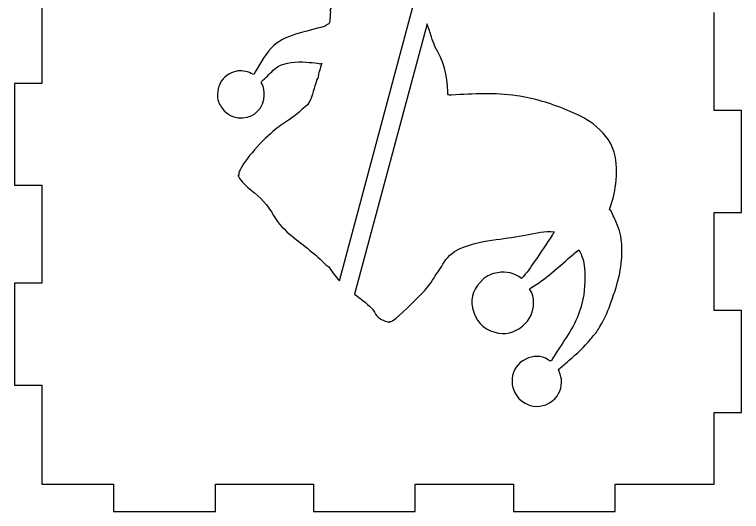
# Model space of a CAD drawing. Extents: x 33 to 452, y -592 to -16.
# Drawn here: x 33.6 to 113.6, y -118.5 to -63.9 of the extents above; entities that cross this region are included whole.
import ezdxf

# ---------------------------------------------------------------- set-up
doc = ezdxf.new("R2010")
doc.units = 0
doc.layers.add('LAYER_1', color=7, linetype='CONTINUOUS')

msp = doc.modelspace()

# ---------------------------------------------------------------- linework, layer by layer
at = {"layer": 'LAYER_1'}
msp.add_lwpolyline([(36.582, -60.64), (36.582, -71.44), (33.582, -71.44), (33.582, -82.639), (36.582, -82.639), (36.582, -93.44), (33.582, -93.44), (33.582, -104.64), (36.582, -104.64), (36.582, -115.54), (44.481, -115.539), (44.481, -118.539), (55.681, -118.539), (55.681, -115.539), (66.482, -115.539), (66.482, -118.54), (77.682, -118.54), (77.682, -115.54), (88.481, -115.54), (88.481, -118.54), (99.681, -118.54), (99.681, -115.54), (110.582, -115.54), (110.582, -107.64), (113.582, -107.64), (113.582, -96.44), (110.582, -96.44), (110.582, -85.64), (113.582, -85.64), (113.582, -74.44), (110.582, -74.44), (110.582, -63.64)], dxfattribs=at)
for points, knots in [([(69.333, -93.183), (68.922, -92.742), (68.555, -92.255), (68.243, -91.729), (68.141, -91.562), (67.974, -91.514), (67.852, -91.393), (66.714, -90.235), (65.402, -89.287), (64.147, -88.272), (63.344, -87.618), (62.605, -86.89), (62.097, -85.982), (61.466, -84.862), (60.615, -83.966), (59.617, -83.178), (59.078, -82.754), (58.569, -82.29), (58.218, -81.684), (58.15, -81.562), (58.145, -81.546), (58.272, -81.539), (58.183, -81.245), (58.392, -81.035), (58.499, -80.803), (59.071, -79.568), (61.381, -77.184), (62.451, -76.378), (62.995, -75.969), (63.588, -75.62), (64.142, -75.215), (64.641, -74.851), (65.08, -74.422), (65.552, -74.04), (66.312, -73.424), (66.345, -72.519), (66.647, -71.718), (66.746, -71.454), (66.764, -71.162), (66.919, -70.917), (66.919, -70.907), (66.926, -70.9), (66.938, -70.902), (66.938, -70.902), (66.956, -70.9), (66.956, -70.9), (67.031, -70.326), (67.218, -69.785), (67.403, -69.241), (67.343, -69.256), (67.285, -69.274), (67.226, -69.289), (67.186, -69.314), (63.695, -68.532), (62.229, -69.854), (61.782, -70.261), (61.356, -70.693), (60.907, -71.097), (60.755, -71.239), (60.697, -71.361), (60.825, -71.538), (60.979, -71.748), (61.074, -72.461), (61.069, -72.726), (61.056, -74.14), (59.989, -75.153), (58.706, -75.238), (57.948, -75.288), (57.227, -75.086), (56.664, -74.447), (56.342, -74.085), (56.068, -73.736), (55.972, -73.262), (55.848, -72.624), (55.938, -72.015), (56.217, -71.431), (56.566, -70.698), (57.198, -70.326), (57.928, -70.129), (58.509, -69.972), (59.088, -70.096), (59.637, -70.341), (59.727, -70.381), (59.911, -70.461), (59.911, -70.461), (60.478, -69.451), (61.054, -68.445), (61.822, -67.572), (63.109, -66.115), (65.773, -65.741), (67.667, -65.185), (67.824, -65.073), (67.993, -64.983), (68.156, -64.88), (68.243, -64.823), (68.216, -64.711), (68.275, -64.641), (68.298, -64.289), (68.318, -63.935), (68.34, -63.584), (68.328, -63.461), (68.288, -63.332), (68.373, -63.216), (68.378, -63.192), (68.378, -63.167), (68.383, -63.142), (68.293, -62.633), (68.36, -62.117), (68.338, -61.606), (68.273, -60.348), (68.221, -59.093), (67.844, -57.878), (67.462, -56.654), (66.751, -55.668), (65.684, -54.95), (64.953, -54.458), (64.12, -54.269), (63.262, -54.159), (62.563, -54.075), (61.857, -54.027), (61.156, -54.044), (60.171, -54.072), (59.193, -54.147), (58.238, -54.438), (57.828, -54.563), (57.412, -54.686), (57.025, -54.863), (56.499, -55.105), (55.933, -55.322), (55.501, -55.688), (54.985, -56.12), (54.406, -56.474), (53.93, -56.961), (53.598, -57.297), (53.139, -57.482), (52.802, -57.824), (52.737, -57.888), (52.662, -57.943), (52.595, -58.001), (52.899, -58.435), (53.077, -58.931), (53.119, -59.448), (53.179, -60.136), (52.984, -60.795), (52.602, -61.381), (51.582, -62.965), (49.769, -63.177), (48.494, -62.461), (46.386, -61.276), (46.182, -58.896), (47.793, -57.29), (48.699, -56.389), (50.345, -56.229), (51.54, -56.971), (51.66, -57.046), (51.747, -57.078), (51.832, -56.938), (52.161, -56.344), (52.608, -55.828), (53.007, -55.279), (53.595, -54.466), (54.276, -53.735), (55.012, -53.054), (55.331, -52.76), (55.715, -52.56), (56.057, -52.303), (56.384, -52.056), (56.748, -51.901), (57.105, -51.715), (57.684, -51.415), (58.293, -51.201), (58.909, -51.004), (60.291, -50.56), (61.715, -50.368), (63.147, -50.183), (64.005, -50.073), (64.851, -50.086), (65.711, -50.153), (66.751, -50.231), (67.757, -50.452), (68.712, -50.824), (70.111, -51.365), (71.376, -52.136), (72.401, -53.276), (73.314, -54.294), (74.113, -55.402), (74.951, -56.479), (75.402, -57.066), (75.859, -57.651), (76.273, -58.265), (76.877, -59.153), (77.341, -60.116), (77.705, -61.124), (77.747, -61.241), (77.79, -61.358), (77.832, -61.475), (77.832, -61.475), (69.333, -93.183), (69.333, -93.183)], [0, 0, 0, 0, 1, 1, 1, 2, 2, 2, 3, 3, 3, 4, 4, 4, 5, 5, 5, 6, 6, 6, 7, 7, 7, 8, 8, 8, 9, 9, 9, 10, 10, 10, 11, 11, 11, 12, 12, 12, 13, 13, 13, 14, 14, 14, 15, 15, 15, 16, 16, 16, 17, 17, 17, 18, 18, 18, 19, 19, 19, 20, 20, 20, 21, 21, 21, 22, 22, 22, 23, 23, 23, 24, 24, 24, 25, 25, 25, 26, 26, 26, 27, 27, 27, 28, 28, 28, 29, 29, 29, 30, 30, 30, 31, 31, 31, 32, 32, 32, 33, 33, 33, 34, 34, 34, 35, 35, 35, 36, 36, 36, 37, 37, 37, 38, 38, 38, 39, 39, 39, 40, 40, 40, 41, 41, 41, 42, 42, 42, 43, 43, 43, 44, 44, 44, 45, 45, 45, 46, 46, 46, 47, 47, 47, 48, 48, 48, 49, 49, 49, 50, 50, 50, 51, 51, 51, 52, 52, 52, 53, 53, 53, 54, 54, 54, 55, 55, 55, 56, 56, 56, 57, 57, 57, 58, 58, 58, 59, 59, 59, 60, 60, 60, 61, 61, 61, 62, 62, 62, 63, 63, 63, 64, 64, 64, 65, 65, 65, 66, 66, 66, 66]), ([(92.832, -106.335), (91.881, -107.15), (90.402, -107.228), (89.356, -106.352), (87.815, -105.06), (88.032, -102.632), (89.853, -101.779), (90.666, -101.401), (91.51, -101.341), (92.32, -101.847), (92.42, -101.912), (92.515, -102.032), (92.664, -101.972), (92.924, -101.487), (93.236, -101.036), (93.53, -100.577), (94.051, -99.771), (94.605, -98.983), (95.052, -98.137), (95.468, -97.361), (95.802, -96.544), (96.027, -95.671), (96.361, -94.378), (96.381, -93.081), (96.311, -91.769), (96.274, -91.053), (96.044, -90.389), (95.688, -89.769), (95.458, -89.858), (95.311, -90.055), (95.131, -90.209), (94.321, -90.896), (93.523, -91.599), (92.709, -92.283), (92.003, -92.879), (91.272, -93.445), (90.472, -93.917), (90.404, -93.959), (90.334, -94.009), (90.269, -94.054), (90.569, -94.528), (90.716, -95.059), (90.704, -95.611), (90.676, -96.621), (90.29, -97.466), (89.506, -98.135), (88.596, -98.906), (87.571, -99.128), (86.433, -98.828), (85.056, -98.459), (84.296, -97.494), (83.986, -96.152), (83.694, -94.897), (84.211, -93.907), (85.089, -93.049), (85.557, -92.589), (86.129, -92.383), (86.745, -92.275), (87.713, -92.11), (88.603, -92.298), (89.382, -92.917), (89.946, -92.303), (90.412, -91.612), (90.881, -90.928), (91.512, -90.008), (92.133, -89.082), (92.76, -88.157), (92.839, -88.037), (92.906, -87.905), (92.979, -87.778), (91.949, -87.65), (90.958, -87.912), (89.958, -88.095), (88.843, -88.297), (87.728, -88.488), (86.595, -88.628), (85.326, -88.785), (84.073, -89.06), (82.866, -89.514), (82.03, -89.831), (81.364, -90.352), (80.871, -91.111), (80.494, -91.692), (80.125, -92.27), (79.75, -92.849), (79.321, -93.517), (78.845, -94.159), (78.266, -94.718), (77.772, -95.197), (75.874, -97.1), (75.305, -97.494), (75.193, -97.571), (75.073, -97.636), (74.931, -97.654), (74.814, -97.756), (74.674, -97.686), (74.567, -97.658), (73.983, -97.494), (73.484, -97.2), (73.204, -96.63), (73.118, -96.449), (73.013, -96.304), (72.863, -96.159), (72.282, -95.608), (71.643, -95.129), (71.012, -94.643), (71.012, -94.643), (78.984, -64.893), (78.984, -64.893), (79.154, -65.372), (79.316, -65.849), (79.466, -66.332), (79.578, -66.694), (79.735, -67.036), (79.842, -67.393), (80.801, -68.915), (81.21, -70.59), (81.257, -72.369), (81.269, -72.771), (81.282, -72.753), (81.676, -72.728), (84.071, -72.593), (86.463, -72.462), (88.848, -72.81), (90.753, -73.09), (92.59, -73.639), (94.368, -74.385), (95.379, -74.806), (96.391, -75.23), (97.257, -75.912), (98.304, -76.734), (99.193, -77.693), (99.572, -79.02), (99.894, -80.159), (99.894, -81.322), (99.749, -82.489), (99.629, -83.467), (99.4, -84.42), (99.065, -85.348), (99.185, -85.423), (99.287, -85.52), (99.332, -85.65), (99.502, -86.144), (99.774, -86.596), (99.953, -87.084), (100.248, -87.863), (100.415, -88.658), (100.432, -89.489), (100.452, -90.442), (100.367, -91.39), (100.18, -92.32), (99.916, -93.627), (99.48, -94.887), (99.005, -96.139), (98.696, -96.958), (98.294, -97.728), (97.846, -98.477), (97.599, -98.884), (97.267, -99.23), (96.97, -99.602), (96.281, -100.455), (95.476, -101.186), (94.637, -101.889), (94.296, -102.176), (93.962, -102.48), (93.627, -102.78), (93.57, -102.832), (93.51, -102.862), (93.433, -102.87), (93.555, -103.246), (93.725, -103.605), (93.759, -104.004), (93.842, -104.94), (93.55, -105.721), (92.832, -106.335)], [0, 0, 0, 0, 1, 1, 1, 2, 2, 2, 3, 3, 3, 4, 4, 4, 5, 5, 5, 6, 6, 6, 7, 7, 7, 8, 8, 8, 9, 9, 9, 10, 10, 10, 11, 11, 11, 12, 12, 12, 13, 13, 13, 14, 14, 14, 15, 15, 15, 16, 16, 16, 17, 17, 17, 18, 18, 18, 19, 19, 19, 20, 20, 20, 21, 21, 21, 22, 22, 22, 23, 23, 23, 24, 24, 24, 25, 25, 25, 26, 26, 26, 27, 27, 27, 28, 28, 28, 29, 29, 29, 30, 30, 30, 31, 31, 31, 32, 32, 32, 33, 33, 33, 34, 34, 34, 35, 35, 35, 36, 36, 36, 37, 37, 37, 38, 38, 38, 39, 39, 39, 40, 40, 40, 41, 41, 41, 42, 42, 42, 43, 43, 43, 44, 44, 44, 45, 45, 45, 46, 46, 46, 47, 47, 47, 48, 48, 48, 49, 49, 49, 50, 50, 50, 51, 51, 51, 52, 52, 52, 53, 53, 53, 54, 54, 54, 55, 55, 55, 56, 56, 56, 57, 57, 57, 58, 58, 58, 58])]:
    msp.add_open_spline(points, degree=3, knots=knots, dxfattribs=at)

doc.saveas('drawing.dxf')
